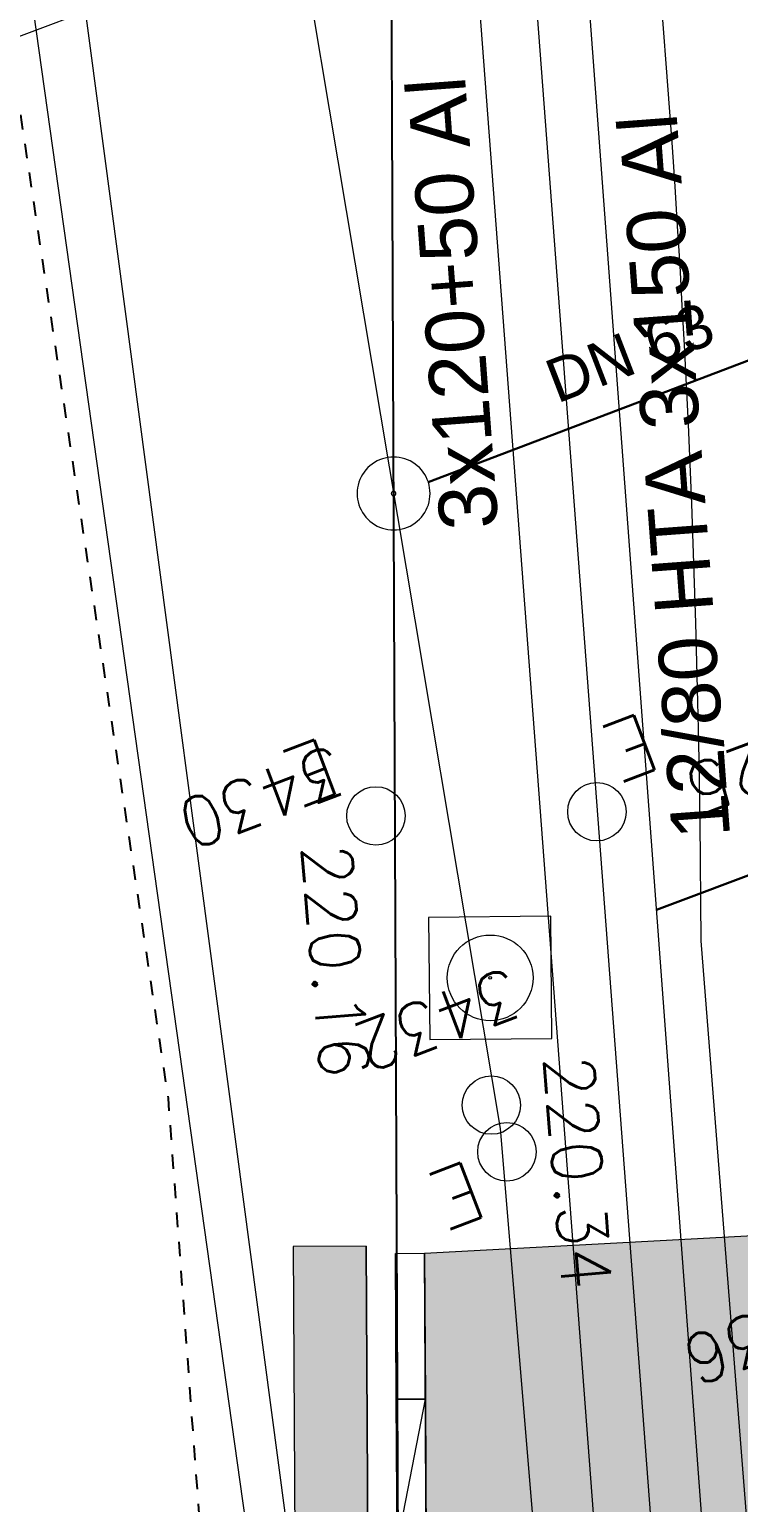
# Model space of a CAD drawing. Header units: metres. Extents: x 1838950 to 1842843, y 5171318 to 5174224.
# Drawn here: x 1841067.5 to 1841072.36, y 5171571.68 to 5171581.78 of the extents above; entities that cross this region are included whole.
import ezdxf

# ---------------------------------------------------------------- set-up
doc = ezdxf.new("R2010")
doc.units = ezdxf.units.M
doc.header["$LTSCALE"] = 0.0254
doc.header["$PDMODE"] = 1
doc.header["$PDSIZE"] = -2
doc.linetypes.add('L5', pattern=[3.838583, 3.149606, -0.688976])
doc.layers.get('0').update_dxf_attribs({"lineweight": 18})
for name, color, linetype, lineweight, true_color in [('AEP_SSL', 4, 'Continuous', 18, 0x00ffff), ('EDF_SSL', 1, 'Continuous', 18, 0xff0000), ('GAZ_SSL', 7, 'Continuous', 18, 0xff6600), ('SA - AEP-emmerg', 4, 'Continuous', 18, 0x00ffff), ('SA - AEP-réso', 4, 'Continuous', 18, 0x00ffff), ('SA - AEP-réso-txt', 4, 'Continuous', 18, 0x00ffff), ('SA - bordure pierre', 4, 'Continuous', 18, 0x00ffff), ('SA - EDF-réso', 1, 'Continuous', 18, 0xff0000), ('SA - enrobés', 7, 'Continuous', 18, 0xdddddd), ('SA - trame enrobés', 2, 'Continuous', 18, 0xffff00), ('TELECOM_SSL', 3, 'Continuous', 18, 0x00ff00)]:
    doc.layers.add(name, color=color, linetype=linetype, lineweight=lineweight, true_color=true_color)
for name, color, linetype, lineweight in [('Fond topo - ASS', 8, 'Continuous', 18), ('Fond topo - EAU', 8, 'Continuous', 18), ('Fond topo - EAU_TXT', 8, 'Continuous', 18), ('Fond topo - N', 8, 'Continuous', 15), ('Fond topo - P', 8, 'Continuous', 50), ('Fond topo - PAR', 8, 'Continuous', 18), ('Fond topo - VOI', 8, 'Continuous', 25), ('Fond topo - Z_500', 8, 'Continuous', 9), ('Général', 7, 'Continuous', 5)]:
    doc.layers.add(name, color=color, linetype=linetype, lineweight=lineweight)
doc.styles.add('Arial', font='arial.ttf')
doc.styles.add('Simplex', font='simplex_.ttf')

# ---------------------------------------------------------------- blocks, each defined once
blk = doc.blocks.new('ASS01-4')
at = {"flags": 128}
blk.add_lwpolyline([(0.499143, -0.5), (0.499143, 0.499143), (-0.5, 0.499143), (-0.5, -0.5)], close=True, dxfattribs=at)
for radius in [0.35, 0.01]:
    blk.add_circle((0, 0), radius)
blk = doc.blocks.new('EAU03-4')
blk.add_circle((0, 0), 0.2)
blk = doc.blocks.new('EAU99-4')
at = {"insert": (0, 0), "char_height": 0.401, "attachment_point": 5, "line_spacing_factor": 1.128203, "style": 'Simplex'}
blk.add_mtext('E', dxfattribs=at)
blk = doc.blocks.new('PTOPO-4')
at = {"color": 7, "linetype": 'Continuous', "lineweight": 5, "transparency": 33554687}
blk.add_point((0, 0), dxfattribs=at)
at = {"layer": 'Général', "color": 0, "flags": 1}
for tag in ['MAT', 'ALT']:
    blk.add_attdef(tag, (0, 0), '', height=0.00018, dxfattribs=at)
blk = doc.blocks.new("Robinet d'arret-4")
at = {"color": 7, "linetype": 'Continuous', "flags": 128}
for points in [[(0.25, 0), (0.249, 0.02), (0.247, 0.039), (0.243, 0.058), (0.238, 0.077), (0.231, 0.096), (0.223, 0.113), (0.213, 0.131), (0.202, 0.147), (0.19, 0.162), (0.177, 0.177), (0.162, 0.19), (0.147, 0.202), (0.131, 0.213), (0.113, 0.223), (0.096, 0.231), (0.077, 0.238), (0.058, 0.243), (0.039, 0.247), (0.02, 0.249), (0, 0.25), (-0.02, 0.249), (-0.039, 0.247), (-0.058, 0.243), (-0.077, 0.238), (-0.096, 0.231), (-0.113, 0.223), (-0.131, 0.213), (-0.147, 0.202), (-0.162, 0.19), (-0.177, 0.177), (-0.19, 0.162), (-0.202, 0.147), (-0.213, 0.131), (-0.223, 0.113), (-0.231, 0.096), (-0.238, 0.077), (-0.243, 0.058), (-0.247, 0.039), (-0.249, 0.02), (-0.25, 0), (-0.249, -0.02), (-0.247, -0.039), (-0.243, -0.058), (-0.238, -0.077), (-0.231, -0.096), (-0.223, -0.113), (-0.213, -0.131), (-0.202, -0.147), (-0.19, -0.162), (-0.177, -0.177), (-0.162, -0.19), (-0.147, -0.202), (-0.131, -0.213), (-0.113, -0.223), (-0.096, -0.231), (-0.077, -0.238), (-0.058, -0.243), (-0.039, -0.247), (-0.02, -0.249), (0, -0.25), (0.02, -0.249), (0.039, -0.247), (0.058, -0.243), (0.077, -0.238), (0.096, -0.231), (0.113, -0.223), (0.131, -0.213), (0.147, -0.202), (0.162, -0.19), (0.177, -0.177), (0.19, -0.162), (0.202, -0.147), (0.213, -0.131), (0.223, -0.113), (0.231, -0.096), (0.238, -0.077), (0.243, -0.058), (0.247, -0.039), (0.249, -0.02)], [(0.016, 0), (0.015, 0.002), (0.015, 0.005), (0.014, 0.007), (0.013, 0.009), (0.011, 0.011), (0.009, 0.013), (0.007, 0.014), (0.005, 0.015), (0.002, 0.015), (0, 0.016), (-0.002, 0.015), (-0.005, 0.015), (-0.007, 0.014), (-0.009, 0.013), (-0.011, 0.011), (-0.013, 0.009), (-0.014, 0.007), (-0.015, 0.005), (-0.015, 0.002), (-0.016, 0), (-0.015, -0.002), (-0.015, -0.005), (-0.014, -0.007), (-0.013, -0.009), (-0.011, -0.011), (-0.009, -0.013), (-0.007, -0.014), (-0.005, -0.015), (-0.002, -0.015), (0, -0.016), (0.002, -0.015), (0.005, -0.015), (0.007, -0.014), (0.009, -0.013), (0.011, -0.011), (0.013, -0.009), (0.014, -0.007), (0.015, -0.005), (0.015, -0.002)]]:
    blk.add_lwpolyline(points, close=True, dxfattribs=at)
at = {"color": 7, "linetype": 'Continuous', "lineweight": 5, "transparency": 33554687}
for p in [(-0.147, 0.202), (-0.147, 0.202), (-0.131, 0.213), (-0.131, 0.213), (-0.113, 0.223), (-0.113, 0.223), (-0.096, 0.231), (-0.096, 0.231), (-0.077, 0.238), (-0.077, 0.238), (-0.058, 0.243), (-0.058, 0.243), (-0.039, 0.247), (-0.039, 0.247), (-0.02, 0.249), (-0.02, 0.249), (0, 0.25), (0, 0.25), (0.02, 0.249), (0.02, 0.249), (0.039, 0.247), (0.039, 0.247), (0.058, 0.243), (0.058, 0.243), (0.077, 0.238), (0.077, 0.238), (0.096, 0.231), (0.096, 0.231), (0.113, 0.223), (0.113, 0.223), (0.131, 0.213), (0.131, 0.213), (0.147, 0.202), (0.147, 0.202), (-0.223, 0.113), (-0.223, 0.113), (-0.213, 0.131), (-0.213, 0.131), (-0.202, 0.147), (-0.202, 0.147), (-0.19, 0.162), (-0.19, 0.162), (-0.177, 0.177), (-0.177, 0.177), (-0.162, 0.19), (-0.162, 0.19), (0.162, 0.19), (0.162, 0.19), (0.177, 0.177), (0.177, 0.177), (0.19, 0.162), (0.19, 0.162), (0.202, 0.147), (0.202, 0.147), (0.213, 0.131), (0.213, 0.131), (0.223, 0.113), (0.223, 0.113), (-0.25, 0), (-0.25, 0), (-0.249, 0.02), (-0.249, 0.02), (-0.247, 0.039), (-0.247, 0.039), (-0.243, 0.058), (-0.243, 0.058), (-0.238, 0.077), (-0.238, 0.077), (-0.231, 0.096), (-0.231, 0.096), (-0.016, 0), (-0.016, 0), (-0.015, 0.005), (-0.015, 0.005), (-0.015, 0.002), (-0.015, 0.002), (-0.014, 0.007), (-0.014, 0.007), (-0.013, 0.009), (-0.013, 0.009), (-0.011, 0.011), (-0.011, 0.011), (-0.009, 0.013), (-0.009, 0.013), (-0.007, 0.014), (-0.007, 0.014), (-0.005, 0.015), (-0.005, 0.015), (-0.002, 0.015), (-0.002, 0.015), (0, 0.016), (0, 0.016), (0.002, 0.015), (0.002, 0.015), (0.005, 0.015), (0.005, 0.015), (0.007, 0.014), (0.007, 0.014), (0.009, 0.013), (0.009, 0.013), (0.011, 0.011), (0.011, 0.011), (0.013, 0.009), (0.013, 0.009), (0.014, 0.007), (0.014, 0.007), (0.015, 0.005), (0.015, 0.005), (0.015, 0.002), (0.015, 0.002), (0.016, 0), (0.016, 0), (0.231, 0.096), (0.231, 0.096), (0.238, 0.077), (0.238, 0.077), (0.243, 0.058), (0.243, 0.058), (0.247, 0.039), (0.247, 0.039), (0.249, 0.02), (0.249, 0.02), (0.25, 0), (0.25, 0), (-0.249, -0.02), (-0.249, -0.02), (-0.247, -0.039), (-0.247, -0.039), (-0.243, -0.058), (-0.243, -0.058), (-0.238, -0.077), (-0.238, -0.077), (-0.231, -0.096), (-0.231, -0.096), (-0.015, -0.002), (-0.015, -0.002), (-0.015, -0.005), (-0.015, -0.005), (-0.014, -0.007), (-0.014, -0.007), (-0.013, -0.009), (-0.013, -0.009), (-0.011, -0.011), (-0.011, -0.011), (-0.009, -0.013), (-0.009, -0.013), (-0.007, -0.014), (-0.007, -0.014), (-0.005, -0.015), (-0.005, -0.015), (-0.002, -0.015), (-0.002, -0.015), (0, -0.016), (0, -0.016), (0.002, -0.015), (0.002, -0.015), (0.005, -0.015), (0.005, -0.015), (0.007, -0.014), (0.007, -0.014), (0.009, -0.013), (0.009, -0.013), (0.011, -0.011), (0.011, -0.011), (0.013, -0.009), (0.013, -0.009), (0.014, -0.007), (0.014, -0.007), (0.015, -0.002), (0.015, -0.002), (0.015, -0.005), (0.015, -0.005), (0.231, -0.096), (0.231, -0.096), (0.238, -0.077), (0.238, -0.077), (0.243, -0.058), (0.243, -0.058), (0.247, -0.039), (0.247, -0.039), (0.249, -0.02), (0.249, -0.02), (-0.223, -0.113), (-0.223, -0.113), (-0.213, -0.131), (-0.213, -0.131), (-0.202, -0.147), (-0.202, -0.147), (-0.19, -0.162), (-0.19, -0.162), (-0.177, -0.177), (-0.177, -0.177), (-0.162, -0.19), (-0.162, -0.19), (0.162, -0.19), (0.162, -0.19), (0.177, -0.177), (0.177, -0.177), (0.19, -0.162), (0.19, -0.162), (0.202, -0.147), (0.202, -0.147), (0.213, -0.131), (0.213, -0.131), (0.223, -0.113), (0.223, -0.113), (-0.147, -0.202), (-0.147, -0.202), (-0.131, -0.213), (-0.131, -0.213), (-0.113, -0.223), (-0.113, -0.223), (-0.096, -0.231), (-0.096, -0.231), (-0.077, -0.238), (-0.077, -0.238), (-0.058, -0.243), (-0.058, -0.243), (-0.039, -0.247), (-0.039, -0.247), (-0.02, -0.249), (-0.02, -0.249), (0, -0.25), (0, -0.25), (0.02, -0.249), (0.02, -0.249), (0.039, -0.247), (0.039, -0.247), (0.058, -0.243), (0.058, -0.243), (0.077, -0.238), (0.077, -0.238), (0.096, -0.231), (0.096, -0.231), (0.113, -0.223), (0.113, -0.223), (0.131, -0.213), (0.131, -0.213), (0.147, -0.202), (0.147, -0.202)]:
    blk.add_point(p, dxfattribs=at)

msp = doc.modelspace()

# ---------------------------------------------------------------- hatches: boundary and pattern name
at = {"layer": 'SA - enrobés', "linetype": 'Continuous', "lineweight": 0, "true_color": 0xdddddd}
h = msp.add_hatch(color=254, dxfattribs=at)
edge = h.paths.add_edge_path()
edge.add_line((1841070.2041, 5171573.3895), (1841073.4341, 5171573.5645))
edge.add_arc((1841279.651, 5171588.6893), 206.7708, 184.194794, 184.70872)
edge.add_line((1841073.5781, 5171571.7155), (1841074.262, 5171562.2168))
edge.add_line((1841074.262, 5171562.2168), (1841074.3339, 5171561.2194))
edge.add_line((1841074.3339, 5171561.2194), (1841072.4375, 5171561.1142))
edge.add_line((1841072.4375, 5171561.1142), (1841072.3553, 5171562.2123))
edge.add_line((1841072.3553, 5171562.2123), (1841070.2584, 5171563.5071))
edge.add_line((1841070.2584, 5171563.5071), (1841070.2041, 5171573.3895))
msp.add_hatch(color=254, dxfattribs=at).paths.add_polyline_path([(1841069.8039, 5171573.4391), (1841069.3039, 5171573.4363), (1841069.3623, 5171563.0026), (1841071.4922, 5171561.6876), (1841071.54, 5171561.0472), (1841072.0386, 5171561.0844), (1841071.9719, 5171561.9791), (1841069.8608, 5171563.2824)])

# ---------------------------------------------------------------- linework, layer by layer
at = {"layer": 'AEP_SSL', "flags": 128}
msp.add_lwpolyline([(1841062.4884, 5171608.1073), (1841068.855, 5171585.8534), (1841069.0815, 5171584.0223), (1841070.7221, 5171574.2437), (1841073.1994, 5171544.5338), (1841074.9036, 5171520.1291)], dxfattribs=at)
at = {"layer": 'EDF_SSL', "linetype": 'Continuous', "flags": 128}
for points in [[(1841075.4717, 5171522.3738), (1841070.5131, 5171588.0165), (1841070.7847, 5171589.6947), (1841075.6776, 5171593.7661), (1841080.6876, 5171591.897), (1841086.0092, 5171592.3643), (1841109.7179, 5171601.8248), (1841124.6413, 5171607.855), (1841130.4241, 5171611.9628), (1841137.9396, 5171610.6957), (1841158.939, 5171618.4844), (1841159.3259, 5171635.436), (1841159.5361, 5171638.0372), (1841162.4685, 5171640.4323), (1841165.8972, 5171644.7241), (1841175.8732, 5171652.4859)], [(1841075.0888, 5171522.2704), (1841070.1302, 5171587.913), (1841070.3449, 5171593.4222), (1841069.6328, 5171600.1064)], [(1841075.7689, 5171522.3203), (1841070.8773, 5171588.0692), (1841070.5689, 5171594.2968), (1841058.8405, 5171593.0805), (1841051.999, 5171588.5846)], [(1841071.3939, 5171538.0157), (1841069.1306, 5171570.4726), (1841066.5594, 5171588.7587), (1841065.7522, 5171592.8166), (1841060.849, 5171591.727), (1841058.6044, 5171591.1604), (1841052.8512, 5171587.3249)], [(1841071.6402, 5171538.05), (1841069.3449, 5171570.8901), (1841067.7695, 5171582.7321), (1841085.5943, 5171589.0553)]]:
    msp.add_lwpolyline(points, dxfattribs=at)
at = {"layer": 'Fond topo - PAR', "linetype": 'L5', "lineweight": 25, "flags": 128}
msp.add_lwpolyline([(1841062.2138, 5171608.6957), (1841063.3359, 5171603.2928), (1841066.8905, 5171584.8114), (1841068.4456, 5171574.4528), (1841070.7693, 5171543.1702), (1841072.6545, 5171517.8011), (1841072.7663, 5171515.8688)], dxfattribs=at)
at = {"layer": 'Fond topo - VOI', "flags": 128}
msp.add_lwpolyline([(1841071.768, 5171567.0997), (1841070.0409, 5171567.0428), (1841069.9971, 5171577.3025), (1841069.9637, 5171585.5571, 0.0399206), (1841069.7739, 5171588.8515), (1841069.6251, 5171590.0643, -0.0013527), (1841069.4825, 5171591.2533, 0.0222297), (1841069.2719, 5171592.5487, 0.0019424), (1841068.8619, 5171594.4772, 0.0539753), (1841066.7788, 5171600.738), (1841066.3959, 5171601.7057), (1841064.5779, 5171606.0877, -0.0707362), (1841064.2598, 5171607.3231, -0.0483441), (1841064.2435, 5171608.4711)], format="xyb", dxfattribs=at)
at = {"layer": 'GAZ_SSL', "linetype": 'Continuous', "flags": 128}
msp.add_lwpolyline([(1841065.0239, 5171580.8175), (1841138.1374, 5171608.564), (1841159.3502, 5171616.1453), (1841159.9143, 5171616.4091), (1841160.1452, 5171622.136), (1841159.1021, 5171639.5428), (1841164.1527, 5171643.4406), (1841164.469, 5171645.228), (1841200.8391, 5171674.0736), (1841202.6029, 5171674.3302), (1841210.1066, 5171680.1959), (1841214.8364, 5171683.783), (1841216.9159, 5171683.6457), (1841221.9617, 5171674.9673), (1841234.0937, 5171656.3456), (1841238.8694, 5171656.6192), (1841240.5856, 5171654.2065), (1841247.1296, 5171658.6682), (1841254.3006, 5171661.4733)], dxfattribs=at)
at = {"layer": 'SA - AEP-réso', "lineweight": 30}
msp.add_line((1841070.2297, 5171578.6733), (1841075.4709, 5171580.6691), dxfattribs=at)
at = {"layer": 'SA - bordure pierre'}
msp.add_line((1841070.0151, 5171571.3896), (1841070.2096, 5171572.3901), dxfattribs=at)
at = {"layer": 'SA - bordure pierre', "flags": 128}
msp.add_lwpolyline([(1841069.8039, 5171573.4391), (1841069.8608, 5171563.2824), (1841071.9719, 5171561.9791), (1841072.0386, 5171561.0844)], dxfattribs=at)
at = {"layer": 'SA - bordure pierre', "linetype": 'Continuous', "flags": 128}
for points in [[(1841070.0096, 5171572.389), (1841070.0041, 5171573.389), (1841070.2041, 5171573.3895), (1841070.2096, 5171572.3901)], [(1841070.0151, 5171571.3896), (1841070.0096, 5171572.3896), (1841070.2096, 5171572.3901), (1841070.2151, 5171571.3907)]]:
    msp.add_lwpolyline(points, close=True, dxfattribs=at)
at = {"layer": 'SA - EDF-réso', "color": 7, "linetype": 'Continuous', "lineweight": 30}
msp.add_line((1841071.7944, 5171575.7421), (1841076.1532, 5171577.3816), dxfattribs=at)
at = {"layer": 'SA - trame enrobés', "flags": 128}
msp.add_lwpolyline([(1841070.2041, 5171573.3895), (1841073.4341, 5171573.5645, 0.0022424), (1841073.5781, 5171571.7155), (1841074.262, 5171562.2168), (1841074.3339, 5171561.2194), (1841072.4375, 5171561.1142), (1841072.3553, 5171562.2123), (1841070.2584, 5171563.5071)], format="xyb", close=True, dxfattribs=at)
msp.add_lwpolyline([(1841069.8039, 5171573.4391), (1841069.3039, 5171573.4363), (1841069.3623, 5171563.0026), (1841071.4922, 5171561.6876), (1841071.54, 5171561.0472), (1841072.0386, 5171561.0844), (1841071.9719, 5171561.9791), (1841069.8608, 5171563.2824)], close=True, dxfattribs=at)
at = {"layer": 'TELECOM_SSL', "linetype": 'Continuous', "flags": 128}
msp.add_lwpolyline([(1841076.2018, 5171523.5795), (1841072.0989, 5171575.5306, 0.105936), (1841064.7671, 5171609.2516)], format="xyb", dxfattribs=at)

# ---------------------------------------------------------------- block references
at = {"layer": 'Fond topo - ASS', "xscale": 0.83897036777087, "yscale": 0.83897036777087, "zscale": 0.83897036777087, "rotation": 90.56206063256067}
msp.add_blockref('ASS01-4', (1841070.6537, 5171575.2769), dxfattribs=at)
at = {"layer": 'Fond topo - EAU', "rotation": 89.1261311044283}
for p in [(1841071.385, 5171576.4152), (1841069.8704, 5171576.3868), (1841070.6617, 5171574.4048), (1841070.7681, 5171574.0847)]:
    msp.add_blockref('EAU03-4', p, dxfattribs=at)
at = {"layer": 'Fond topo - EAU_TXT', "rotation": 200.7892219420748}
for p in [(1841071.6202, 5171576.856), (1841069.4297, 5171576.6864), (1841070.4315, 5171573.7888)]:
    msp.add_blockref('EAU99-4', p, dxfattribs=at)
at = {"layer": 'Fond topo - P', "rotation": 200.7892219420548}
for p in [(1841069.8704, 5171576.3868), (1841071.0772, 5171574.8616)]:
    msp.add_blockref('PTOPO-4', p, dxfattribs=at)
at = {"layer": 'SA - AEP-emmerg', "color": 7}
msp.add_blockref("Robinet d'arret-4", (1841069.9919, 5171578.5961), dxfattribs=at)

# ---------------------------------------------------------------- texts
at = {"layer": 'EDF_SSL', "char_height": 0.398545, "attachment_point": 1, "rotation": 94.24754, "line_spacing_factor": 0.97048, "style": 'Arial'}
for s, insert in [('3x120+50 Al', (1841070.3127, 5171578.3334)), ('12/80 HTA 3x150 Al', (1841071.9018, 5171576.2136))]:
    msp.add_mtext(s, dxfattribs=dict(at, insert=insert))
at = {"layer": 'Fond topo - N', "char_height": 0.3412, "attachment_point": 1, "rotation": 200.78922, "line_spacing_factor": 1.128608, "style": 'Simplex'}
for s, insert in [('3425', (1841073.1729, 5171576.8015)), ('3430', (1841069.6973, 5171576.5612)), ('3432', (1841070.9041, 5171575.0359)), ('3436', (1841073.1593, 5171572.8883))]:
    msp.add_mtext(s, dxfattribs=dict(at, insert=insert))
at = {"layer": 'Fond topo - Z_500', "char_height": 0.3412, "attachment_point": 1, "rotation": 274.64104, "line_spacing_factor": 1.128608, "style": 'Simplex'}
for s, insert in [('220.16', (1841069.7004, 5171576.2083)), ('220.34', (1841071.3593, 5171574.7602))]:
    msp.add_mtext(s, dxfattribs=dict(at, insert=insert))
at = {"layer": 'SA - AEP-réso-txt', "insert": (1841071.0048, 5171579.4899), "char_height": 0.29891, "attachment_point": 1, "rotation": 21.0631, "line_spacing_factor": 0.971191, "style": 'Arial'}
msp.add_mtext('DN 63', dxfattribs=at)

doc.saveas('drawing.dxf')
